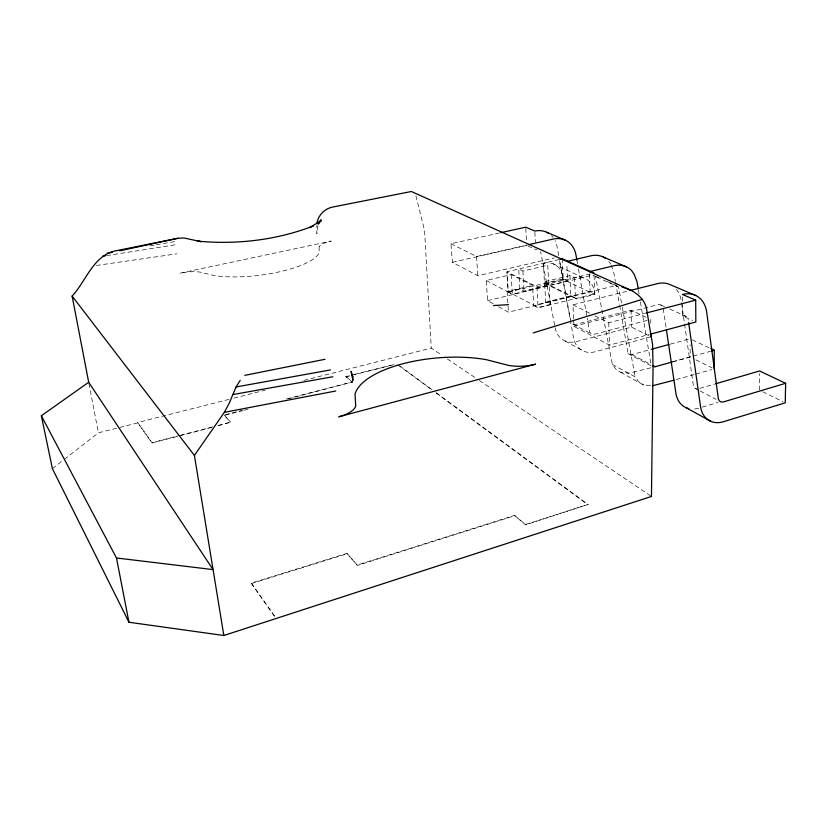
<?xml version="1.0" encoding="UTF-8"?>
<svg xmlns="http://www.w3.org/2000/svg" width="827" height="827" viewBox="0 0 827 827"><rect width="100%" height="100%" fill="white"/><g stroke="black" fill="none" stroke-linecap="round" stroke-linejoin="round"><path stroke-width="0.62" stroke-dasharray="4.13 3.1" d="M759.331 390.086L759.548 373.525M317.94 225.75L316.865 233.803L316.793 225.523M52.39 468.62L63.39 460.06M64.392 459.285L98.413 432.841L137.789 422.855L152.044 443.024L178.27 436.191M514.508 515.386L525.517 524.452L588.028 504.46L525.548 524.887L514.508 515.386L357.264 565.017L346.947 553.377L251.274 583.128L274.616 616.508M346.947 553.377L357.316 565.461L514.539 515.821M251.346 583.573L346.999 553.811M702.288 407.101L718.063 402.398M699.766 388.411L714.414 384.142M676.29 379.552L694.659 374.414M695.889 374.073L711.809 369.617M672.372 361.926L710.548 351.258M619.609 305.483L628.158 353.729L631.962 354.597L651.738 349.201M670.263 344.135L690.028 338.739M650.859 367.788L629.399 373.184L620.715 372.315L615.929 369.204L612.393 364.438L595.502 276.507M672.971 361.74L690.173 357.037L690.08 344.838M573.618 320.028L573.897 326.355L609.478 345.107L648.957 334.542M651.056 336.734L595.047 351.785A24.707 19.652 -61.3 0 1 573.514 337.726L559.517 261.508A5.913 4.848 -64 0 0 559.042 260.081M648.75 335.597L631.477 327.089L576.378 341.623A24.148 19.403 -61.4 0 1 555.103 327.75M647.034 320.421L594.406 334.242A5.706 4.538 -61.3 0 1 589.455 330.965L587.201 318.292M594.902 315.821L608.765 322.757L644.771 313.392M228.914 399.389L137.727 422.494L151.982 442.652L179.459 435.498M180.71 435.178L213.18 426.722M218.173 425.419L230.661 422.163L216.984 426.112M179.521 435.87L211.981 427.414M573.897 326.355L657.682 304.718A6.699 5.179 -63 0 1 662.768 307.065M225.533 414.658L241.701 410.492M286.483 398.945L352.416 381.95L287.775 398.986M646.083 317.258L631.053 310.146L575.644 324.422A5.572 4.476 -61.4 0 1 571.199 322.509M243.004 410.533L224.344 415.34L230.712 422.535M244.244 410.213L247.976 409.241M352.447 382.301L345.851 376.554L353.274 374.652M354.504 374.342L396.598 363.932M345.893 376.895L350.834 375.634M352.075 375.313L394.128 364.562M233.907 398.118L265.136 390.199M303.86 380.389L431.28 348.105L441.969 355.3M573.566 318.757L572.977 304.832L627.548 291.135M545.655 302.175L570.847 295.932L575.427 298.175A1.158 0.93 -62.4 0 1 576.45 299.012L594.768 294.453A22.825 18.411 -62.4 0 0 574.569 277.707L569.968 275.567L544.611 281.676L545.655 302.175L550.12 304.481L549.097 283.868L544.611 281.676M493.078 303.685L487.599 300.656L486.224 280.477L511.138 274.605L532.578 285.367L533.684 305.556L590.085 291.569L594.737 293.781L593.993 273.013M498.557 306.724L508.409 312.192L614.461 285.894L617.376 286.121L607.008 281.428M550.12 304.481L538.077 307.479L508.181 291.714L506.941 271.763L559.848 259.347M533.684 305.556L538.098 307.882L594.737 293.781M590.271 273.913L536.971 286.804L506.941 271.763L508.202 292.117L512.327 294.288L567.58 280.901L566.826 263.916M487.599 300.656L591.47 275.463L594.334 275.701M486.224 280.477L507.127 291.507L532.578 285.367M508.181 291.714L519.873 288.892L524.049 291.042L548.725 285.067L547.743 265.198L543.442 263.203L544.445 282.968A1.106 0.91 -62.7 0 1 545.458 283.785L576.45 299.012M508.202 292.117L563.218 278.833L567.58 280.901M545.458 283.785L563.249 279.485L594.768 294.453M519.873 288.892L518.715 269.002L522.912 271.049L547.743 265.198M499.56 232.966L450.953 243.717L452.4 262.314L477.872 275.742L554.286 257.89M450.953 243.717L476.507 256.525L527.347 244.968M452.4 262.314L526.747 245.412M149.976 245.867L154.99 244.999M156.241 244.782L176.285 241.329M106.507 255.636L176.058 244.668M96.366 265.467L176.875 253.827M620.715 372.315L643.561 384.937L651.138 385.651M660.68 304.936L665.239 306.993M669.787 309.05L685.707 316.234M595.481 276.218L598.944 277.779M527.874 245.919L535.772 249.506A5.779 4.776 -64.3 0 1 537.188 249.403M596.649 277.035L618.555 286.948L622.059 305.959M682.471 296.996L682.657 316.028L692.53 320.504M553.046 263.772L584.42 278.244M692.333 339.835L709.638 348.033M544.931 282.989L575.923 298.206M544.445 282.968L548.725 285.067M762.711 391.75L782.983 401.736M695.91 359.869L711.964 367.798M572.977 304.832L590.292 313.505M631.962 354.597L650.715 364.428M573.049 324.267L591.77 334.087M695.714 388.669L699.115 390.447M700.252 391.047L716.141 399.389M628.158 353.729L651.262 365.875L640.367 301.597M612.393 364.438L635.157 376.916L638.713 381.774L643.561 384.937M565.151 341.003L583.655 351.206M447.314 358.908L478.306 379.789M479.371 380.513L651.459 496.448M399.689 365.885L431.942 389.62M436.108 392.68L588.028 504.46M397.642 364.697L431.973 389.982M436.139 393.042L588.049 504.894M345.851 376.554L352.416 381.95M224.293 414.978L230.661 422.163M251.274 583.128L275.277 617.066M608.806 261.435L610.667 264.113M611.153 265.291L613.531 271.204L615.329 281.356M415.898 195.792L424.561 230.506L431.28 348.105M88.934 383.532L98.413 432.841M554.617 325.218L540.93 253.062A5.779 4.776 -64.3 0 0 540.455 251.666M622.297 307.23L635.157 376.916M558.701 255.512L557.078 246.673A25.037 20.706 -64.3 0 0 555.051 240.605M559.631 260.567L570.527 319.925M615.557 282.627L619.382 304.212M576.853 259.998L577.535 263.803M578.435 268.868L586.984 317.02M638.444 290.256L639.085 294.04M663.233 308.647L666.066 327.575M476.507 256.525L477.872 275.742M507.127 291.507L507.954 304.894M508.036 306.104L508.409 312.192M511.138 274.605L512.327 294.288M522.912 271.049L524.049 291.042M525.796 228.386L526.468 240.543M534.862 232.294L535.379 242.125M536.971 286.804L538.098 307.882M562.308 258.768L563.218 278.833M574.569 277.707L575.427 298.175M569.968 275.567L570.847 295.932M589.434 274.171L590.085 291.569M608.765 322.757L609.478 345.107M631.053 310.146L631.477 327.089M650.715 319.449L650.787 323.161M543.442 263.203A21.947 17.998 -62.7 0 1 563.249 279.485M551.485 235.664A25.037 20.706 -64.3 0 1 553.087 237.473M682.657 316.028A6.885 5.251 -62.7 0 1 688.281 320.039M676.279 289.326A29.028 22.463 -63 0 1 681.262 300.956L693.326 385.258A6.43 4.807 -60.6 0 0 697.068 388.959M698.65 408.187A27.839 20.84 -60.6 0 1 692.292 409.065M319.16 246.704L319.098 252.928A62.997 17.832 -7.1 0 1 277.789 272.186A62.997 17.832 -7.1 0 1 213.945 275.546L199.969 272.104A20.861 6.027 -8.1 0 0 179.945 273.199L331.255 241.091A19.662 5.562 -6.1 0 0 319.16 246.704"/><path stroke-width="1.24" d="M715.634 383.79L759.589 370.972L785.65 383.315L785.236 402.842L723.511 421.718A28.594 21.078 -60.4 0 1 700.51 406.491L688.643 322.582M316.886 223.486C318.033 215.465 324.525 208.673 332.485 207.101L411.36 191.502L630.825 290.205C638.671 294.278 645.825 301.173 646.797 310.373L652.596 344.714L653.041 368.077L651.459 496.448L223.838 635.498L128.96 622.255L52.39 468.62L41.35 415.754L88.696 382.27L72.125 296.076C85.501 281.811 92.696 257.352 113.268 251.325L177.97 238.269L183.976 237.99L201.168 241.67L197.312 241.081C236.295 244.864 276.642 240.181 313.226 225.998L309.567 227.549L321.331 220.654L317.733 223.797L321.083 219.775L318.385 223.993L318.664 223.352M240.212 380.337L236.057 386.964L229.296 403.059L224.344 412.332L194.407 455.429L223.838 635.498M533.229 332.919L642.321 299.322M785.65 383.315L723.553 401.86A6.595 4.859 -60.4 0 1 718.281 398.294L706.672 312.058A29.844 22.774 -62.7 0 0 682.44 294.464L695.693 300.149L695.827 321.992L650.187 334.211M673.85 380.244L652.4 385.775M653.196 366.309L655.129 366.743L672.372 361.926M711.789 350.906L714.249 350.224L714.259 368.935M651.738 349.201L669.033 344.477M646.021 313.071L695.693 300.149M630.029 290.515L657.31 283.671A29.028 22.463 -63 0 1 670.356 284.746L695.703 295.497M589.341 271.68L613.851 265.767A27.601 21.884 -63.3 0 1 631.58 270.543L634.092 274.182L636.955 281.428L638.237 288.995M566.722 261.497L590.747 255.832A26.846 21.554 -63.6 0 1 605.312 258.179M559.848 259.347L562.308 258.768L593.993 273.013M528.587 244.689L553.387 239.044A25.647 21.006 -64 0 1 575.954 254.923L576.853 259.998M500.8 232.687L525.724 227.177L534.79 231.064A25.037 20.706 -64.3 0 1 548.714 233.41M119.77 250.808L177.97 238.269M244.823 375.355L325.011 359.29M224.344 412.332L335.752 391.006M236.057 386.964L330.49 369.927M232.811 394.572L332.805 376.761M107.386 253.196L112.4 252.328M102.713 256.236L105.246 255.832M493.523 305.556L508.553 304.667M41.35 415.754L116.483 557.987L213.066 569.607L88.696 382.27M621.594 286.752L630.825 290.205M546.657 232.253L565.441 240.223M603.172 256.97L626.504 266.894M710.786 348.58L714.249 350.224M652.927 365.586L655.129 366.743M686.389 407.845L711.055 421.45M72.125 296.076L194.407 455.429M352.674 376.492L351.082 371.261L352.912 380.544L352.674 376.492L352.747 377.743M128.96 622.255L116.483 557.987M666.448 330.097L675.897 393.166A27.839 20.84 -60.6 0 0 688.653 408.59M651.004 334.263L651.056 336.734M535.4 364.211L338.77 416.808A27.725 11.009 -7 0 0 355.734 406.005L355.031 394.107A86.204 34 -4.8 0 1 486.441 359.704L508.605 365.41A26.071 9.717 -3.3 0 0 535.4 364.211"/></g></svg>
